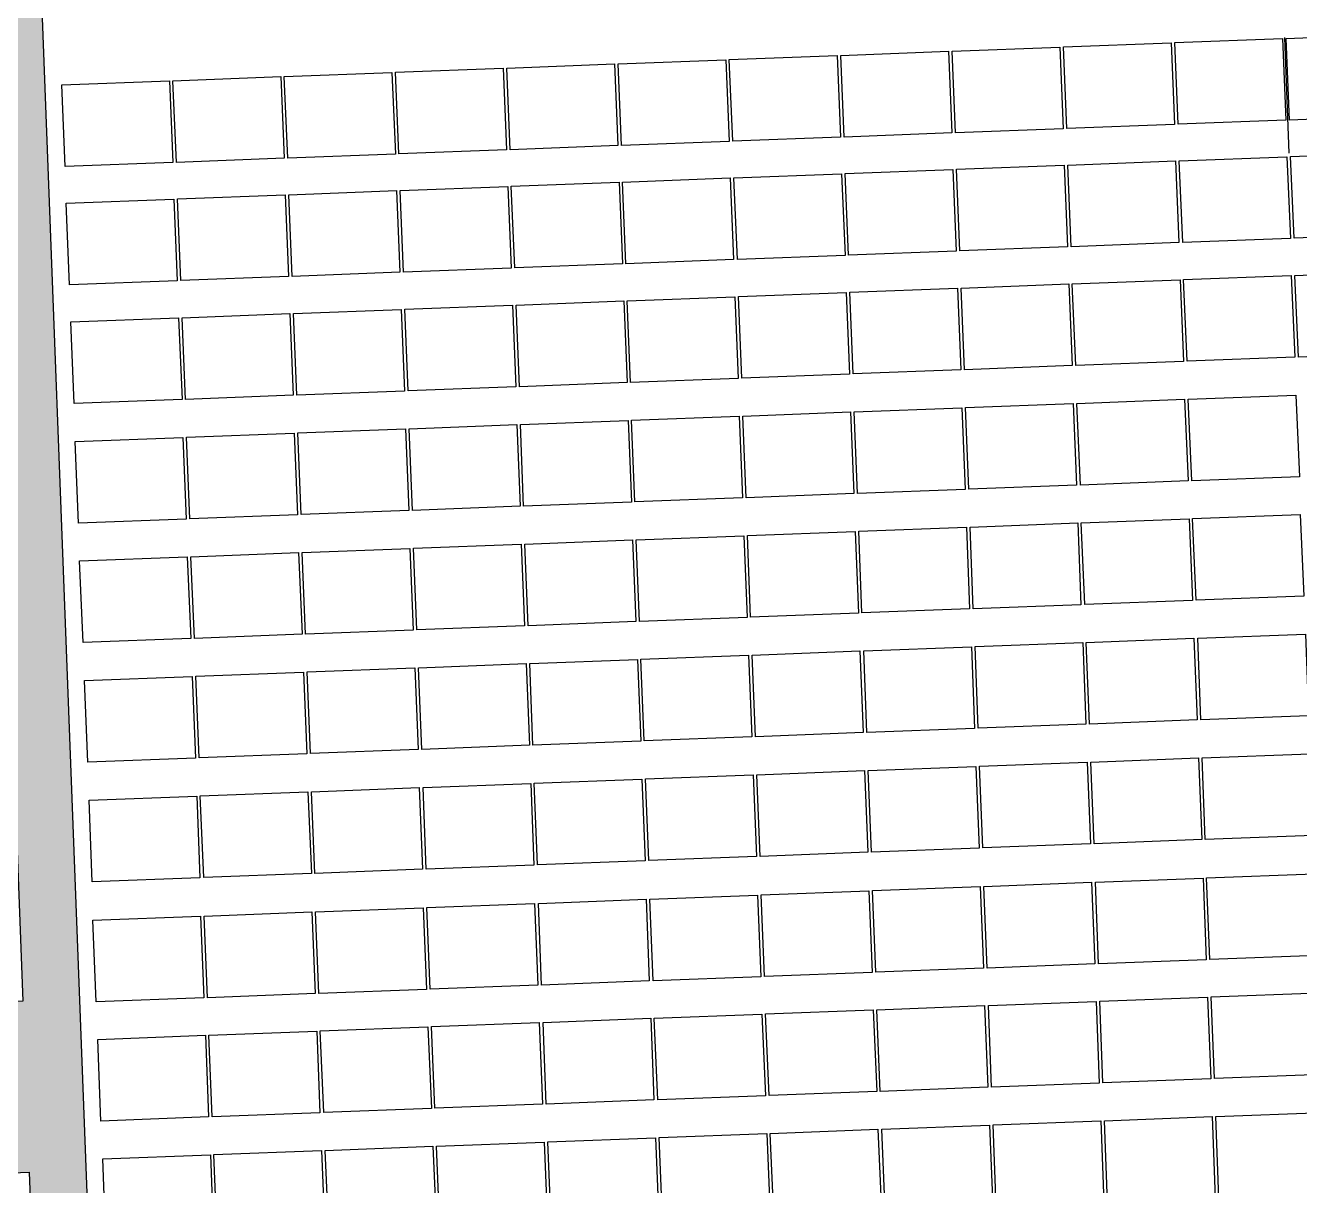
# Model space of a CAD drawing. Header units: metres. Extents: x 1956498 to 1957612, y 2277909 to 2278547.
# Drawn here: x 1956625.4 to 1956714.6, y 2278179.7 to 2278260.9 of the extents above; entities that cross this region are included whole.
import ezdxf

# ---------------------------------------------------------------- set-up
doc = ezdxf.new("R2010")
doc.units = ezdxf.units.M
doc.layers.add('PVcase AlignmentLine', color=130, linetype='Continuous', plot=False)
doc.layers.add('PVcase PV Modules (full frames)', color=142, linetype='Continuous')
doc.layers.add('UBS-100-Circulation intérieure lourde', color=252, linetype='Continuous')

# ---------------------------------------------------------------- blocks, each defined once
blk = doc.blocks.new('3P6@20DEG F FX ID1 PVBlock')
at = {"color": 0, "transparency": 33554687}
blk.add_polyline3d([(0, 0, 2.083586713139974), (7.539539347030692, 0.2870042413902952, 2.083586713139975), (7.757297679336461, -5.433460050740019, 1.675326544159361e-15), (0.2177583323057694, -5.720464292130313, 0)], close=True, dxfattribs=at)

msp = doc.modelspace()

# ---------------------------------------------------------------- hatches: boundary and pattern name
at = {"layer": 'UBS-100-Circulation intérieure lourde', "transparency": 33554687}
h = msp.add_hatch(color=256, dxfattribs=at)
h.dxf.hatch_style = 1
edge = h.paths.add_edge_path()
edge.add_line((1956634.341489713, 2278056.887598004), (1956625.346640537, 2278294.043664309))
edge.add_line((1956625.346640537, 2278294.043664309), (1956624.540903068, 2278315.22667184))
edge.add_arc((1956635.532993209, 2278315.643750161), 11.00000000036017, 134.3795372862845, 182.1729597346298, ccw=False)
edge.add_line((1956627.839503802, 2278323.505697805), (1956625.041871291, 2278326.364587857))
edge.add_line((1956625.041871291, 2278326.364587857), (1956619.729845189, 2278321.16638273))
edge.add_line((1956619.729845189, 2278321.16638273), (1956601.554383828, 2278307.263801917))
edge.add_line((1956601.554383828, 2278307.263801917), (1956603.99073966, 2278304.078645729))
edge.add_arc((1956610.295078756, 2278295.064473079), 11.00000000036768, 2.109016802056715, 124.96820205366191, ccw=False)
edge.add_line((1956621.287627518, 2278295.469283808), (1956625.184963449, 2278192.595403235))
edge.add_line((1956625.184963449, 2278192.595403235), (1956619.738882399, 2278192.388759882))
edge.add_line((1956619.738882399, 2278192.388759882), (1956620.193876935, 2278180.39738882))
edge.add_line((1956620.193876935, 2278180.39738882), (1956625.639957955, 2278180.604032172))
edge.add_line((1956625.639957955, 2278180.604032172), (1956630.312927891, 2278057.558517311))
edge.add_line((1956630.312927891, 2278057.558517311), (1956622.62110362, 2278058.839518729))
edge.add_arc((1956620.147754484, 2278044.07226155), 14.97295363458923, 80.49185619865526, 131.7545520128504)
edge.add_arc((1956601.909245847, 2278062.632755114), 11.0892297245349, 260.4080620361427, 318.2050486444067, ccw=False)
edge.add_line((1956600.061447426, 2278051.698558441), (1956599.404335252, 2278047.752902147))
edge.add_line((1956599.404335252, 2278047.752902147), (1956666.616632329, 2278036.559322334))
edge.add_line((1956666.616632329, 2278036.559322334), (1956667.273744503, 2278040.504978628))
edge.add_arc((1956669.155596654, 2278051.531930108), 11.18637682478427, 203.0370577475586, 260.3152429478089, ccw=False)
edge.add_arc((1956645.803635846, 2278039.772021213), 15.00008311844894, 29.48240243763131, 80.62893062618235)
edge.add_line((1956648.246066184, 2278054.571920794), (1956634.341489713, 2278056.887598004))

# ---------------------------------------------------------------- linework, layer by layer
at = {"layer": 'PVcase AlignmentLine', "transparency": 33554687}
msp.add_lwpolyline([(1956713.525701863, 2278260.079951427), (1956713.833012378, 2278251.980789474)], dxfattribs=at)
msp.add_lwpolyline([(1956713.525701863, 2278260.079951427), (1956713.833012378, 2278251.980789474)], dxfattribs=at)
at = {"layer": 'UBS-100-Circulation intérieure lourde', "transparency": 33554687}
msp.add_lwpolyline([(1956603.99073966, 2278304.078645729, -0.5941058907451485), (1956621.287627519, 2278295.469283808), (1956625.184963449, 2278192.595403235), (1956619.7388824, 2278192.388759882), (1956620.193876935, 2278180.39738882), (1956625.639957956, 2278180.604032171), (1956630.312927892, 2278057.558517311), (1956622.62110362, 2278058.839518728, 0.2274821263217856), (1956610.17665172, 2278055.242151889, -0.2576727416607237), (1956600.061447426, 2278051.69855844), (1956667.273744503, 2278040.504978627, -0.255260147811797), (1956658.861311635, 2278047.154405417, 0.2269490809300984), (1956648.246066184, 2278054.571920794), (1956634.341489714, 2278056.887598004), (1956625.346640537, 2278294.043664308), (1956624.540903068, 2278315.22667184, -0.2116146533493177), (1956627.839503803, 2278323.505697805), (1956622.401800686, 2278318.174178038)], format="xyb", close=True, dxfattribs=at)

# ---------------------------------------------------------------- block references
at = {"layer": 'PVcase PV Modules (full frames)', "color": 144, "true_color": 0x007ca5, "transparency": 33554687, "extrusion": (-0.002368718165246358, -9.01689252874159e-05, 0.9999971905179627), "rotation": 359.9999938812384}
msp.add_blockref('3P6@20DEG F FX ID1 PVBlock', (1956694.034515011, 2278259.060179237, -4221.186377758893), dxfattribs=at)
at = {"layer": 'PVcase PV Modules (full frames)', "color": 144, "true_color": 0x007ca5, "transparency": 33554687, "extrusion": (-0.01046205656690962, -0.0003982543853359942, 0.9999451918809528), "rotation": 359.9998806335705}
msp.add_blockref('3P6@20DEG F FX ID1 PVBlock', (1956605.25274786, 2278251.641844179, -20759.39781311235), dxfattribs=at)
at = {"layer": 'PVcase PV Modules (full frames)', "color": 144, "true_color": 0x007ca5, "transparency": 33554687, "extrusion": (-0.01116709969188975, -0.0004250929437569483, 0.9999375556405813), "rotation": 359.9998640026252}
msp.add_blockref('3P6@20DEG F FX ID1 PVBlock', (1956598.559841891, 2278250.793978934, -22200.11526564856), dxfattribs=at)
at = {"layer": 'PVcase PV Modules (full frames)', "color": 144, "true_color": 0x007ca5, "transparency": 33554687, "extrusion": (-0.01473822275082312, -0.0005610332734329531, 0.9998912291003523), "rotation": 359.9997631081825}
for p in [(1956471.288514688, 2278242.35156803, -29497.21645042828), (1956463.499127876, 2278242.055085211, -29497.21645042829)]:
    msp.add_blockref('3P6@20DEG F FX ID1 PVBlock', p, dxfattribs=at)
at = {"layer": 'PVcase PV Modules (full frames)', "color": 144, "true_color": 0x007ca5, "transparency": 33554687, "extrusion": (-0.006363574591477105, -0.0002422393218064082, 0.9999797229136848), "rotation": 359.9999558385999}
msp.add_blockref('3P6@20DEG F FX ID1 PVBlock', (1956646.797350727, 2278255.905292762, -12384.33923099463), dxfattribs=at)
at = {"layer": 'PVcase PV Modules (full frames)', "color": 144, "true_color": 0x007ca5, "transparency": 33554687, "extrusion": (-0.001199858022733589, -4.567445380152235e-05, 0.9999992791270249), "rotation": 359.9999984300131}
msp.add_blockref('3P6@20DEG F FX ID1 PVBlock', (1956689.59993215, 2278259.053599397, -1832.708765172194), dxfattribs=at)
at = {"layer": 'PVcase PV Modules (full frames)', "color": 144, "true_color": 0x007ca5, "transparency": 33554687, "extrusion": (-0.00889930325834582, -0.0003387657604797333, 0.9999603430333003), "rotation": 359.9999136312193}
for p in [(1956579.332268127, 2278251.831967752, -17565.97493781049), (1956579.643710163, 2278243.553090575, -17566.32691767934)]:
    msp.add_blockref('3P6@20DEG F FX ID1 PVBlock', p, dxfattribs=at)
at = {"layer": 'PVcase PV Modules (full frames)', "color": 144, "true_color": 0x007ca5, "transparency": 33554687, "extrusion": (-0.009299526696351118, -0.0003540008854554474, 0.9999566958056718), "rotation": 359.9999056879334}
msp.add_blockref('3P6@20DEG F FX ID1 PVBlock', (1956580.244051992, 2278251.583398642, -18383.78757067938), dxfattribs=at)
at = {"layer": 'PVcase PV Modules (full frames)', "color": 144, "true_color": 0x007ca5, "transparency": 33554687, "extrusion": (-0.008329700579766584, -0.0003170829524015585, 0.9999652571697942), "rotation": 359.999924333702}
msp.add_blockref('3P6@20DEG F FX ID1 PVBlock', (1956565.20732213, 2278251.675974012, -16402.10108701051), dxfattribs=at)
at = {"layer": 'PVcase PV Modules (full frames)', "color": 144, "true_color": 0x007ca5, "transparency": 33554687, "extrusion": (-0.01112481262100184, -0.0004234832209155148, 0.9999380276827705), "rotation": 359.9998650306845}
msp.add_blockref('3P6@20DEG F FX ID1 PVBlock', (1956521.530210698, 2278247.89857175, -22113.54046851471), dxfattribs=at)
at = {"layer": 'PVcase PV Modules (full frames)', "color": 144, "true_color": 0x007ca5, "transparency": 33554687, "extrusion": (-0.01089587067750371, -0.0004147681912841649, 0.9999405522177439), "rotation": 359.9998705288618}
msp.add_blockref('3P6@20DEG F FX ID1 PVBlock', (1956534.110431949, 2278248.573500969, -21645.72605625862), dxfattribs=at)
at = {"layer": 'PVcase PV Modules (full frames)', "color": 144, "true_color": 0x007ca5, "transparency": 33554687, "extrusion": (-0.01188274580111971, -0.000452335121193737, 0.9999292953730099), "rotation": 359.9998460126125}
msp.add_blockref('3P6@20DEG F FX ID1 PVBlock', (1956575.382544193, 2278240.979458645, -23662.84434932302), dxfattribs=at)
at = {"layer": 'PVcase PV Modules (full frames)', "color": 144, "true_color": 0x007ca5, "transparency": 33554687, "extrusion": (-0.01687928005430897, -0.0006425359354493156, 0.9998573283486099), "rotation": 87.82000000000001}
msp.add_blockref('3P6@20DEG F FX ID1 PVBlock', (-2202171.434980658, 2041679.353764054, -33873.00133238786), dxfattribs=at)
at = {"layer": 'PVcase PV Modules (full frames)', "color": 144, "true_color": 0x007ca5, "transparency": 33554687, "extrusion": (-0.007272713736599485, -0.0002768471113084063, 0.9999735151445674), "rotation": 359.9999423187193}
msp.add_blockref('3P6@20DEG F FX ID1 PVBlock', (1956635.5433085, 2278246.704002426, -14242.48440304104), dxfattribs=at)
at = {"layer": 'PVcase PV Modules (full frames)', "color": 144, "true_color": 0x007ca5, "transparency": 33554687, "extrusion": (-0.005259888595553182, -0.0002002258051426893, 0.999986146644837), "rotation": 359.9999698288233}
msp.add_blockref('3P6@20DEG F FX ID1 PVBlock', (1956666.767495191, 2278248.873685142, -10129.43821029372), dxfattribs=at)
at = {"layer": 'PVcase PV Modules (full frames)', "color": 144, "true_color": 0x007ca5, "transparency": 33554687, "extrusion": (-0.002966037944648935, -0.0001129068277326589, 0.9999955949257773), "rotation": 359.9999904062034}
msp.add_blockref('3P6@20DEG F FX ID1 PVBlock', (1956691.598218943, 2278250.5527706, -5442.124989533511), dxfattribs=at)
at = {"layer": 'PVcase PV Modules (full frames)', "color": 144, "true_color": 0x007ca5, "transparency": 33554687, "extrusion": (-0.008899303258330766, -0.0003387657604791602, 0.9999603430333004), "rotation": 359.9999136312193}
msp.add_blockref('3P6@20DEG F FX ID1 PVBlock', (1956587.433078929, 2278243.849593201, -17566.32691764858), dxfattribs=at)
at = {"layer": 'PVcase PV Modules (full frames)', "color": 144, "true_color": 0x007ca5, "transparency": 33554687, "extrusion": (-0.009079684657739723, -0.0003456322577962247, 0.999958719080372), "rotation": 359.9999100944172}
msp.add_blockref('3P6@20DEG F FX ID1 PVBlock', (1956592.161444988, 2278243.903447263, -17934.91788738538), dxfattribs=at)
at = {"layer": 'PVcase PV Modules (full frames)', "color": 144, "true_color": 0x007ca5, "transparency": 33554687, "extrusion": (-0.01473822275083819, -0.0005610332734335267, 0.9998912291003521), "rotation": 359.9997631081825}
msp.add_blockref('3P6@20DEG F FX ID1 PVBlock', (1956471.597720288, 2278234.07260574, -29497.61561041652), dxfattribs=at)
at = {"layer": 'PVcase PV Modules (full frames)', "color": 144, "true_color": 0x007ca5, "transparency": 33554687, "extrusion": (-0.007713548422736974, -0.0002936281663370861, 0.9999702070328046), "rotation": 359.9999351139932}
msp.add_blockref('3P6@20DEG F FX ID1 PVBlock', (1956582.599526793, 2278244.431730925, -15143.39543006682), dxfattribs=at)
at = {"layer": 'PVcase PV Modules (full frames)', "color": 144, "true_color": 0x007ca5, "transparency": 33554687, "extrusion": (-0.01000007077206566, -0.0003806681805986317, 0.9999499255844214), "rotation": 359.9998909430891}
msp.add_blockref('3P6@20DEG F FX ID1 PVBlock', (1956552.181147187, 2278241.698626501, -19815.6157889846), dxfattribs=at)
at = {"layer": 'PVcase PV Modules (full frames)', "color": 144, "true_color": 0x007ca5, "transparency": 33554687, "extrusion": (-0.007532830870199759, -0.0002867488728306093, 0.999971586713425), "rotation": 359.9999381187952}
msp.add_blockref('3P6@20DEG F FX ID1 PVBlock', (1956577.393694056, 2278244.340726923, -14774.12335863543), dxfattribs=at)
at = {"layer": 'PVcase PV Modules (full frames)', "color": 144, "true_color": 0x007ca5, "transparency": 33554687, "extrusion": (-0.01556262866303683, -0.0005924155612017348, 0.9998787194619652), "rotation": 359.9997358634736}
msp.add_blockref('3P6@20DEG F FX ID1 PVBlock', (1956486.940777724, 2278225.354101618, -31182.79283175505), dxfattribs=at)
at = {"layer": 'PVcase PV Modules (full frames)', "color": 144, "true_color": 0x007ca5, "transparency": 33554687, "extrusion": (-0.006935639667926498, -0.0002640158648729153, 0.9999759133089255), "rotation": 359.9999475416739}
msp.add_blockref('3P6@20DEG F FX ID1 PVBlock', (1956648.122139106, 2278239.038154983, -13554.10574774213), dxfattribs=at)
at = {"layer": 'PVcase PV Modules (full frames)', "color": 144, "true_color": 0x007ca5, "transparency": 33554687, "extrusion": (-0.009934160002167793, -0.0003781591850694236, 0.9999505835093463), "rotation": 359.9998923759818}
msp.add_blockref('3P6@20DEG F FX ID1 PVBlock', (1956608.280834252, 2278235.554205799, -19681.36842560021), dxfattribs=at)
at = {"layer": 'PVcase PV Modules (full frames)', "color": 144, "true_color": 0x007ca5, "transparency": 33554687, "extrusion": (-0.01652658854023309, -0.000629110186768528, 0.9998632286926021), "rotation": 87.82000000000001}
msp.add_blockref('3P6@20DEG F FX ID1 PVBlock', (-2202163.110073307, 2041683.37213446, -33152.59585088125), dxfattribs=at)
at = {"layer": 'PVcase PV Modules (full frames)', "color": 144, "true_color": 0x007ca5, "transparency": 33554687, "extrusion": (-0.006736860519643689, -0.0002564490287532013, 0.9999772742138866), "rotation": 359.9999505055844}
for p in [(1956627.289738341, 2278238.350858975, -13147.91868341406), (1956612.010807863, 2278229.3866072, -13148.1530820079)]:
    msp.add_blockref('3P6@20DEG F FX ID1 PVBlock', p, dxfattribs=at)
at = {"layer": 'PVcase PV Modules (full frames)', "color": 144, "true_color": 0x007ca5, "transparency": 33554687, "extrusion": (-0.006821145066550008, -0.0002596574505588783, 0.9999767020075965), "rotation": 359.9999492593782}
msp.add_blockref('3P6@20DEG F FX ID1 PVBlock', (1956634.013380775, 2278238.562355192, -13320.14609083705), dxfattribs=at)
at = {"layer": 'PVcase PV Modules (full frames)', "color": 144, "true_color": 0x007ca5, "transparency": 33554687, "extrusion": (-0.006844897015444024, -0.0002605616052771043, 0.9999765394710507), "rotation": 359.9999489053904}
msp.add_blockref('3P6@20DEG F FX ID1 PVBlock', (1956641.499912326, 2278238.83471055, -13368.68042018292), dxfattribs=at)
at = {"layer": 'PVcase PV Modules (full frames)', "color": 144, "true_color": 0x007ca5, "transparency": 33554687, "extrusion": (-0.00804668219418927, -0.0003063094192567102, 0.9999675780145101), "rotation": 359.9999293882624}
msp.add_blockref('3P6@20DEG F FX ID1 PVBlock', (1956585.786529102, 2278236.017915462, -15824.38346995589), dxfattribs=at)
at = {"layer": 'PVcase PV Modules (full frames)', "color": 144, "true_color": 0x007ca5, "transparency": 33554687, "extrusion": (-0.006736860519628619, -0.0002564490287526277, 0.9999772742138867), "rotation": 359.9999505055844}
for p in [(1956611.711009653, 2278237.757844021, -13147.91868338325), (1956619.500373997, 2278238.054351499, -13147.91868338326)]:
    msp.add_blockref('3P6@20DEG F FX ID1 PVBlock', p, dxfattribs=at)
at = {"layer": 'PVcase PV Modules (full frames)', "color": 144, "true_color": 0x007ca5, "transparency": 33554687, "extrusion": (-0.009818590742158281, -0.0003737598622102451, 0.9999517266245423), "rotation": 359.999894865569}
for p in [(1956540.332129166, 2278233.05654365, -19445.05612712848), (1956548.121500181, 2278233.353043807, -19445.05612712848), (1956548.420563467, 2278224.981779032, -19445.29331336016)]:
    msp.add_blockref('3P6@20DEG F FX ID1 PVBlock', p, dxfattribs=at)
at = {"layer": 'PVcase PV Modules (full frames)', "color": 144, "true_color": 0x007ca5, "transparency": 33554687, "extrusion": (-0.01820670981920479, -0.000693066605180864, 0.9998340039107694), "rotation": 87.82000000000001}
msp.add_blockref('3P6@20DEG F FX ID1 PVBlock', (-2202154.733491085, 2041616.935406828, -36586.08050591806), dxfattribs=at)
at = {"layer": 'PVcase PV Modules (full frames)', "color": 144, "true_color": 0x007ca5, "transparency": 33554687, "extrusion": (-0.01470206839453931, -0.000559657001870384, 0.9998917621267627), "rotation": 359.9997642690593}
msp.add_blockref('3P6@20DEG F FX ID1 PVBlock', (1956504.416733716, 2278218.649591024, -29424.53864016051), dxfattribs=at)
at = {"layer": 'PVcase PV Modules (full frames)', "color": 144, "true_color": 0x007ca5, "transparency": 33554687, "extrusion": (-0.005220195785078722, -0.0001987148368415082, 0.9999863549410957), "rotation": 359.9999702824711}
msp.add_blockref('3P6@20DEG F FX ID1 PVBlock', (1956652.183992419, 2278231.621142338, -10048.99987805429), dxfattribs=at)
at = {"layer": 'PVcase PV Modules (full frames)', "color": 144, "true_color": 0x007ca5, "transparency": 33554687, "extrusion": (-0.0004854385199758768, -1.847896903968993e-05, 0.9999998820039786), "rotation": 359.9999997430169}
msp.add_blockref('3P6@20DEG F FX ID1 PVBlock', (1956683.477166043, 2278233.863035593, -373.9522642097502), dxfattribs=at)
at = {"layer": 'PVcase PV Modules (full frames)', "color": 144, "true_color": 0x007ca5, "transparency": 33554687, "extrusion": (-0.005191438422110107, -0.0001976201432848729, 0.9999865048656349), "rotation": 359.9999706089912}
msp.add_blockref('3P6@20DEG F FX ID1 PVBlock', (1956668.047584691, 2278232.236651286, -9990.274703136882), dxfattribs=at)
at = {"layer": 'PVcase PV Modules (full frames)', "color": 144, "true_color": 0x007ca5, "transparency": 33554687, "extrusion": (-0.006736860519613569, -0.0002564490287520548, 0.9999772742138868), "rotation": 359.9999505055844}
msp.add_blockref('3P6@20DEG F FX ID1 PVBlock', (1956619.800172208, 2278229.68311468, -13148.15308194636), dxfattribs=at)
at = {"layer": 'PVcase PV Modules (full frames)', "color": 144, "true_color": 0x007ca5, "transparency": 33554687, "extrusion": (-0.006064155709273432, -0.0002308414783587658, 0.9999815861943386), "rotation": 359.9999598966328}
for p in [(1956635.598771259, 2278230.619415194, -11773.55062485683), (1956628.122132042, 2278221.952224651, -11773.79558179416)]:
    msp.add_blockref('3P6@20DEG F FX ID1 PVBlock', p, dxfattribs=at)
at = {"layer": 'PVcase PV Modules (full frames)', "color": 144, "true_color": 0x007ca5, "transparency": 33554687, "extrusion": (-0.0112740772734944, -0.0004291652110720996, 0.9999363534739864), "rotation": 359.9998613844301}
msp.add_blockref('3P6@20DEG F FX ID1 PVBlock', (1956511.494039638, 2278222.382207213, -22419.38701232443), dxfattribs=at)
at = {"layer": 'PVcase PV Modules (full frames)', "color": 144, "true_color": 0x007ca5, "transparency": 33554687, "extrusion": (-0.008423715768743269, -0.0003206617861670517, 0.9999644684630881), "rotation": 359.99992261598}
msp.add_blockref('3P6@20DEG F FX ID1 PVBlock', (1956580.243442616, 2278227.182751975, -16595.04129409368), dxfattribs=at)
at = {"layer": 'PVcase PV Modules (full frames)', "color": 144, "true_color": 0x007ca5, "transparency": 33554687, "extrusion": (-0.01969625420528722, -0.000749768419027505, 0.9998057288381571), "rotation": 87.82000000000001}
msp.add_blockref('3P6@20DEG F FX ID1 PVBlock', (-2202146.356971779, 2041567.908664384, -39630.21088481248), dxfattribs=at)
at = {"layer": 'PVcase PV Modules (full frames)', "color": 144, "true_color": 0x007ca5, "transparency": 33554687, "extrusion": (-0.0004854385199608203, -1.847896903911678e-05, 0.9999998820039786), "rotation": 359.9999997430169}
msp.add_blockref('3P6@20DEG F FX ID1 PVBlock', (1956683.791293546, 2278225.492407187, -374.2045518361774), dxfattribs=at)
at = {"layer": 'PVcase PV Modules (full frames)', "color": 144, "true_color": 0x007ca5, "transparency": 33554687, "extrusion": (-0.000485438519945762, -1.847896903854356e-05, 0.9999998820039786), "rotation": 359.9999997430169}
msp.add_blockref('3P6@20DEG F FX ID1 PVBlock', (1956691.580651988, 2278225.788921144, -374.2045518054168), dxfattribs=at)
at = {"layer": 'PVcase PV Modules (full frames)', "color": 144, "true_color": 0x007ca5, "transparency": 33554687, "extrusion": (-0.01093645574418708, -0.0004163131246997355, 0.9999401085160741), "rotation": 359.9998695625252}
msp.add_blockref('3P6@20DEG F FX ID1 PVBlock', (1956589.05840018, 2278217.243692274, -21730.09595265517), dxfattribs=at)
at = {"layer": 'PVcase PV Modules (full frames)', "color": 144, "true_color": 0x007ca5, "transparency": 33554687, "extrusion": (-0.006064155709288483, -0.0002308414783593387, 0.9999815861943385), "rotation": 359.9999598966328}
msp.add_blockref('3P6@20DEG F FX ID1 PVBlock', (1956635.911495258, 2278222.248733364, -11773.79558182491), dxfattribs=at)
at = {"layer": 'PVcase PV Modules (full frames)', "color": 144, "true_color": 0x007ca5, "transparency": 33554687, "extrusion": (-0.004253164738485346, -0.0001619033024554319, 0.9999909421474916), "rotation": 359.9999802729329}
msp.add_blockref('3P6@20DEG F FX ID1 PVBlock', (1956660.862267074, 2278223.92520142, -8073.210665926139), dxfattribs=at)
at = {"layer": 'PVcase PV Modules (full frames)', "color": 144, "true_color": 0x007ca5, "transparency": 33554687, "extrusion": (-0.01215259386511574, -0.0004626073056513089, 0.9999260474939285), "rotation": 359.999838939066}
for p in [(1956500.001371791, 2278212.761742102, -24214.78276917994), (1956492.211994071, 2278212.465249303, -24214.78276917995)]:
    msp.add_blockref('3P6@20DEG F FX ID1 PVBlock', p, dxfattribs=at)
at = {"layer": 'PVcase PV Modules (full frames)', "color": 144, "true_color": 0x007ca5, "transparency": 33554687, "extrusion": (-0.009724893198003697, -0.0003701931200868274, 0.9999526435833556), "rotation": 359.9998968626108}
msp.add_blockref('3P6@20DEG F FX ID1 PVBlock', (1956558.255469785, 2278217.04477469, -19254.07830118336), dxfattribs=at)
at = {"layer": 'PVcase PV Modules (full frames)', "color": 144, "true_color": 0x007ca5, "transparency": 33554687, "extrusion": (-0.00606415570925838, -0.0002308414783581929, 0.9999815861943387), "rotation": 359.9999598966328}
msp.add_blockref('3P6@20DEG F FX ID1 PVBlock', (1956620.332768822, 2278221.655715935, -11773.7955817634), dxfattribs=at)
at = {"layer": 'PVcase PV Modules (full frames)', "color": 144, "true_color": 0x007ca5, "transparency": 33554687, "extrusion": (-0.0004272481006582109, -1.62638606114771e-05, 0.9999999085972695), "rotation": 359.9999998009342}
msp.add_blockref('3P6@20DEG F FX ID1 PVBlock', (1956691.944343714, 2278217.423191194, -255.5908894126103), dxfattribs=at)
at = {"layer": 'PVcase PV Modules (full frames)', "color": 144, "true_color": 0x007ca5, "transparency": 33554687, "extrusion": (-0.00326992150057675, -0.0001244746258998502, 0.9999946460453913), "rotation": 359.99998833964}
msp.add_blockref('3P6@20DEG F FX ID1 PVBlock', (1956691.21252268, 2278216.986574063, -6064.379881412104), dxfattribs=at)
at = {"layer": 'PVcase PV Modules (full frames)', "color": 144, "true_color": 0x007ca5, "transparency": 33554687, "extrusion": (0.0009585518820125474, 3.648876185500608e-05, 0.999999539923324), "rotation": 359.9999989980005}
msp.add_blockref('3P6@20DEG F FX ID1 PVBlock', (1956705.952902462, 2278217.927812334, 2576.217116482591), dxfattribs=at)
at = {"layer": 'PVcase PV Modules (full frames)', "color": 144, "true_color": 0x007ca5, "transparency": 33554687, "extrusion": (-0.006176125797305943, -0.0002351037931627639, 0.9999808999157646), "rotation": 359.999958401989}
msp.add_blockref('3P6@20DEG F FX ID1 PVBlock', (1956634.977074845, 2278213.778220111, -12002.93466871655), dxfattribs=at)
at = {"layer": 'PVcase PV Modules (full frames)', "color": 144, "true_color": 0x007ca5, "transparency": 33554687, "extrusion": (-0.01037399010527666, -0.0003949019990893661, 0.9999461107388271), "rotation": 359.9998826347483}
msp.add_blockref('3P6@20DEG F FX ID1 PVBlock', (1956577.394158637, 2278208.884246944, -20580.8731383609), dxfattribs=at)
at = {"layer": 'PVcase PV Modules (full frames)', "color": 144, "true_color": 0x007ca5, "transparency": 33554687, "extrusion": (-0.0004272481006732673, -1.626386061205025e-05, 0.9999999085972695), "rotation": 359.9999998009342}
msp.add_blockref('3P6@20DEG F FX ID1 PVBlock', (1956684.154985279, 2278217.12667723, -255.5908894433826), dxfattribs=at)
at = {"layer": 'PVcase PV Modules (full frames)', "color": 144, "true_color": 0x007ca5, "transparency": 33554687, "extrusion": (-0.006041094069982507, -0.0002299636013446329, 0.99998172598262), "rotation": 359.9999602010773}
msp.add_blockref('3P6@20DEG F FX ID1 PVBlock', (1956613.13752027, 2278213.011040277, -11727.00907668501), dxfattribs=at)
at = {"layer": 'PVcase PV Modules (full frames)', "color": 144, "true_color": 0x007ca5, "transparency": 33554687, "extrusion": (-0.005494064332942514, -0.000209140067243849, 0.999984885644547), "rotation": 359.9999670824948}
msp.add_blockref('3P6@20DEG F FX ID1 PVBlock', (1956626.762644317, 2278213.775105402, -10609.22123785976), dxfattribs=at)
at = {"layer": 'PVcase PV Modules (full frames)', "color": 144, "true_color": 0x007ca5, "transparency": 33554687, "extrusion": (-0.006511073345415291, -0.0002478540902997532, 0.9999787720208068), "rotation": 359.9999537676534}
msp.add_blockref('3P6@20DEG F FX ID1 PVBlock', (1956623.23692166, 2278213.166046751, -12687.36523090622), dxfattribs=at)
at = {"layer": 'PVcase PV Modules (full frames)', "color": 144, "true_color": 0x007ca5, "transparency": 33554687, "extrusion": (-0.007565161268827583, -0.000287979579523012, 0.999971342290737), "rotation": 359.9999375864678}
msp.add_blockref('3P6@20DEG F FX ID1 PVBlock', (1956578.21161214, 2278210.875066593, -14841.24413943163), dxfattribs=at)
at = {"layer": 'PVcase PV Modules (full frames)', "color": 144, "true_color": 0x007ca5, "transparency": 33554687, "extrusion": (-0.00706554071046833, -0.0002689607492291738, 0.9999750025848568), "rotation": 359.9999455582108}
msp.add_blockref('3P6@20DEG F FX ID1 PVBlock', (1956592.844161247, 2278211.716354033, -13820.33550931433), dxfattribs=at)
at = {"layer": 'PVcase PV Modules (full frames)', "color": 144, "true_color": 0x007ca5, "transparency": 33554687, "extrusion": (-0.003270927169220054, -0.0001245129082341913, 0.9999946427516446), "rotation": 359.9999883324666}
msp.add_blockref('3P6@20DEG F FX ID1 PVBlock', (1956691.525356896, 2278208.601920471, -6066.713313637012), dxfattribs=at)
at = {"layer": 'PVcase PV Modules (full frames)', "color": 144, "true_color": 0x007ca5, "transparency": 33554687, "extrusion": (0.0002680723869126696, 1.020459055948252e-05, 0.9999999640165302), "rotation": 359.9999999216317}
msp.add_blockref('3P6@20DEG F FX ID1 PVBlock', (1956707.527522802, 2278209.624387335, 1164.991694939109), dxfattribs=at)
at = {"layer": 'PVcase PV Modules (full frames)', "color": 144, "true_color": 0x007ca5, "transparency": 33554687, "extrusion": (-0.01216212444807822, -0.000462970102051361, 0.9999259314507221), "rotation": 359.9998386863359}
msp.add_blockref('3P6@20DEG F FX ID1 PVBlock', (1956539.392267543, 2278197.474149407, -24235.12281093376), dxfattribs=at)
at = {"layer": 'PVcase PV Modules (full frames)', "color": 144, "true_color": 0x007ca5, "transparency": 33554687, "extrusion": (-0.005493421061567321, -0.0002091155801227468, 0.9999848891836889), "rotation": 359.9999670902027}
msp.add_blockref('3P6@20DEG F FX ID1 PVBlock', (1956658.261131605, 2278206.578094776, -10608.20493564953), dxfattribs=at)
at = {"layer": 'PVcase PV Modules (full frames)', "color": 144, "true_color": 0x007ca5, "transparency": 33554687, "extrusion": (-0.004257945621556209, -0.000162085294173463, 0.9999909217725136), "rotation": 359.9999802285583}
msp.add_blockref('3P6@20DEG F FX ID1 PVBlock', (1956677.074858165, 2278207.762824557, -8083.612519540975), dxfattribs=at)
at = {"layer": 'PVcase PV Modules (full frames)', "color": 144, "true_color": 0x007ca5, "transparency": 33554687, "extrusion": (-0.002126525062778674, -8.094946976841589e-05, 0.9999977356666068), "rotation": 359.9999950685158}
msp.add_blockref('3P6@20DEG F FX ID1 PVBlock', (1956650.105717214, 2278207.265457896, -3728.404367057934), dxfattribs=at)
at = {"layer": 'PVcase PV Modules (full frames)', "color": 144, "true_color": 0x007ca5, "transparency": 33554687, "extrusion": (-0.006013807764438573, -0.0002289249058670286, 0.9999818906908063), "rotation": 359.9999605597947}
msp.add_blockref('3P6@20DEG F FX ID1 PVBlock', (1956629.342881658, 2278205.244398142, -11671.6263288146), dxfattribs=at)
at = {"layer": 'PVcase PV Modules (full frames)', "color": 144, "true_color": 0x007ca5, "transparency": 33554687, "extrusion": (-0.007115054447662681, -0.0002708455663151751, 0.9999746510001571), "rotation": 359.9999447924956}
msp.add_blockref('3P6@20DEG F FX ID1 PVBlock', (1956623.668773202, 2278204.466097545, -13921.91027342937), dxfattribs=at)
at = {"layer": 'PVcase PV Modules (full frames)', "color": 144, "true_color": 0x007ca5, "transparency": 33554687, "extrusion": (-0.00110006584279532, -4.187570992851021e-05, 0.9999993940505997), "rotation": 359.9999986803048}
msp.add_blockref('3P6@20DEG F FX ID1 PVBlock', (1956629.326066517, 2278206.60325817, -1631.079952336992), dxfattribs=at)
at = {"layer": 'PVcase PV Modules (full frames)', "color": 144, "true_color": 0x007ca5, "transparency": 33554687, "extrusion": (-0.01021472594980988, -0.0003888393623662873, 0.9999477527239714), "rotation": 359.9998862108228}
msp.add_blockref('3P6@20DEG F FX ID1 PVBlock', (1956541.858765046, 2278199.262833048, -20255.65087060649), dxfattribs=at)
at = {"layer": 'PVcase PV Modules (full frames)', "color": 144, "true_color": 0x007ca5, "transparency": 33554687, "extrusion": (-0.007029767507234747, -0.0002675989868477361, 0.9999752550736325), "rotation": 359.9999461081053}
msp.add_blockref('3P6@20DEG F FX ID1 PVBlock', (1956601.418028381, 2278203.666028158, -13747.58975456475), dxfattribs=at)
at = {"layer": 'PVcase PV Modules (full frames)', "color": 144, "true_color": 0x007ca5, "transparency": 33554687, "extrusion": (-0.005444387826001772, -0.0002072490540753771, 0.9999851577343684), "rotation": 359.9999676750783}
for p in [(1956682.441801092, 2278199.092813357, -10508.36238938614), (1956682.756308526, 2278190.754425416, -10508.70635688132)]:
    msp.add_blockref('3P6@20DEG F FX ID1 PVBlock', p, dxfattribs=at)
at = {"layer": 'PVcase PV Modules (full frames)', "color": 144, "true_color": 0x007ca5, "transparency": 33554687, "extrusion": (-0.01325237729272475, -0.0005044722650083884, 0.9999120561348509), "rotation": 359.9998084673245}
msp.add_blockref('3P6@20DEG F FX ID1 PVBlock', (1956521.043880604, 2278187.271494391, -26463.30603259136), dxfattribs=at)
at = {"layer": 'PVcase PV Modules (full frames)', "color": 144, "true_color": 0x007ca5, "transparency": 33554687, "extrusion": (-0.004732467117214178, -0.0001801486897757871, 0.9999887855878355), "rotation": 359.9999755761687}
msp.add_blockref('3P6@20DEG F FX ID1 PVBlock', (1956673.496357132, 2278199.034080558, -9053.542407214843), dxfattribs=at)
at = {"layer": 'PVcase PV Modules (full frames)', "color": 144, "true_color": 0x007ca5, "transparency": 33554687, "extrusion": (0.00229924005289724, 8.752413334321819e-05, 0.9999973529138491), "rotation": 359.9999942349199}
msp.add_blockref('3P6@20DEG F FX ID1 PVBlock', (1956693.68730612, 2278200.468123774, 5315.214970995139), dxfattribs=at)
at = {"layer": 'PVcase PV Modules (full frames)', "color": 144, "true_color": 0x007ca5, "transparency": 33554687, "extrusion": (0.007921603765630721, 0.000301548115170291, 0.9999685781375905), "rotation": 359.9999315664273}
msp.add_blockref('3P6@20DEG F FX ID1 PVBlock', (1956595.010733817, 2278194.476935674, 16803.48604994222), dxfattribs=at)
at = {"layer": 'PVcase PV Modules (full frames)', "color": 144, "true_color": 0x007ca5, "transparency": 33554687, "extrusion": (-0.01128535380797438, -0.0004295944698205422, 0.9999362260854541), "rotation": 359.999861106991}
msp.add_blockref('3P6@20DEG F FX ID1 PVBlock', (1956551.471768793, 2278190.306899779, -22443.87802224183), dxfattribs=at)
at = {"layer": 'PVcase PV Modules (full frames)', "color": 144, "true_color": 0x007ca5, "transparency": 33554687, "extrusion": (-0.01356111575701829, -0.0005162248727810996, 0.9999079105854226), "rotation": 359.9997994387438}
msp.add_blockref('3P6@20DEG F FX ID1 PVBlock', (1956505.345113509, 2278186.351981569, -27094.1874608805), dxfattribs=at)
at = {"layer": 'PVcase PV Modules (full frames)', "color": 144, "true_color": 0x007ca5, "transparency": 33554687, "extrusion": (0.001477735537260509, 5.625229172840155e-05, 0.999998906566083), "rotation": 359.999997618614}
msp.add_blockref('3P6@20DEG F FX ID1 PVBlock', (1956634.849894487, 2278198.349066277, 3636.082951301929), dxfattribs=at)
at = {"layer": 'PVcase PV Modules (full frames)', "color": 144, "true_color": 0x007ca5, "transparency": 33554687, "extrusion": (-0.002902732303057183, -0.0001104970004468683, 0.9999957809588946), "rotation": 359.9999908113643}
msp.add_blockref('3P6@20DEG F FX ID1 PVBlock', (1956639.24218953, 2278198.273495964, -5314.830780285911), dxfattribs=at)
at = {"layer": 'PVcase PV Modules (full frames)', "color": 144, "true_color": 0x007ca5, "transparency": 33554687, "extrusion": (-0.009731312938468798, -0.0003704374974495949, 0.9999525810379981), "rotation": 359.9998967263934}
msp.add_blockref('3P6@20DEG F FX ID1 PVBlock', (1956566.85096008, 2278192.162556065, -19268.21804489304), dxfattribs=at)
at = {"layer": 'PVcase PV Modules (full frames)', "color": 144, "true_color": 0x007ca5, "transparency": 33554687, "extrusion": (-0.007414098261282942, -0.000282229132196338, 0.9999724753680418), "rotation": 359.9999400541933}
msp.add_blockref('3P6@20DEG F FX ID1 PVBlock', (1956580.901226806, 2278194.242545875, -14533.15825212562), dxfattribs=at)
at = {"layer": 'PVcase PV Modules (full frames)', "color": 144, "true_color": 0x007ca5, "transparency": 33554687, "extrusion": (-0.0005662480566987322, -2.155510920114135e-05, 0.9999998394492449), "rotation": 359.999999650337}
msp.add_blockref('3P6@20DEG F FX ID1 PVBlock', (1956700.635506363, 2278192.575394921, -540.5548903815609), dxfattribs=at)
at = {"layer": 'PVcase PV Modules (full frames)', "color": 144, "true_color": 0x007ca5, "transparency": 33554687, "extrusion": (-0.01226747200038847, -0.000466980319777068, 0.9999246426906883), "rotation": 359.999835879549}
msp.add_blockref('3P6@20DEG F FX ID1 PVBlock', (1956537.541864363, 2278180.526662162, -24451.01766362004), dxfattribs=at)
at = {"layer": 'PVcase PV Modules (full frames)', "color": 144, "true_color": 0x007ca5, "transparency": 33554687, "extrusion": (-0.01345706599131984, -0.0005122640573125944, 0.9999093183686413), "rotation": 359.999802504751}
msp.add_blockref('3P6@20DEG F FX ID1 PVBlock', (1956516.125585106, 2278178.521297273, -26881.85288698815), dxfattribs=at)
at = {"layer": 'PVcase PV Modules (full frames)', "color": 144, "true_color": 0x007ca5, "transparency": 33554687, "extrusion": (0.006116330008480361, 0.0002328275738580687, 0.9999812679738297), "rotation": 359.9999592035815}
msp.add_blockref('3P6@20DEG F FX ID1 PVBlock', (1956652.425937133, 2278189.297745912, 13114.77665075074), dxfattribs=at)
at = {"layer": 'PVcase PV Modules (full frames)', "color": 144, "true_color": 0x007ca5, "transparency": 33554687, "extrusion": (-0.01129155367466475, -0.0004298304773475657, 0.9999361559926578), "rotation": 359.9998609543361}
msp.add_blockref('3P6@20DEG F FX ID1 PVBlock', (1956536.047905007, 2278181.364000676, -22456.73924467421), dxfattribs=at)
at = {"layer": 'PVcase PV Modules (full frames)', "color": 144, "true_color": 0x007ca5, "transparency": 33554687, "extrusion": (-0.002748406131511153, -0.000104622335728966, 0.9999962176517985), "rotation": 359.9999917624364}
msp.add_blockref('3P6@20DEG F FX ID1 PVBlock', (1956655.922571813, 2278190.592016496, -4999.767033054083), dxfattribs=at)
at = {"layer": 'PVcase PV Modules (full frames)', "color": 144, "true_color": 0x007ca5, "transparency": 33554687, "extrusion": (-0.009611914360806335, -0.0003658924056836647, 0.9999537375424266), "rotation": 359.9998992451409}
msp.add_blockref('3P6@20DEG F FX ID1 PVBlock', (1956584.95698816, 2278184.591222316, -19024.63363092253), dxfattribs=at)
at = {"layer": 'PVcase PV Modules (full frames)', "color": 144, "true_color": 0x007ca5, "transparency": 33554687, "extrusion": (0.0004543986579150875, 1.729738862030732e-05, 0.9999998966113247), "rotation": 359.9999997748301}
msp.add_blockref('3P6@20DEG F FX ID1 PVBlock', (1956629.955983922, 2278189.889309699, 1544.580804267998), dxfattribs=at)
at = {"layer": 'PVcase PV Modules (full frames)', "color": 144, "true_color": 0x007ca5, "transparency": 33554687, "extrusion": (-0.003914631333193302, -0.0001490165041115277, 0.9999923266983636), "rotation": 359.9999832883418}
msp.add_blockref('3P6@20DEG F FX ID1 PVBlock', (1956625.655969547, 2278189.137662857, -7382.929678590012), dxfattribs=at)
at = {"layer": 'PVcase PV Modules (full frames)', "color": 144, "true_color": 0x007ca5, "transparency": 33554687, "extrusion": (-0.01109230281671568, -0.0004222456848688899, 0.9999383893654668), "rotation": 359.9998658183922}
msp.add_blockref('3P6@20DEG F FX ID1 PVBlock', (1956532.498952239, 2278181.402372127, -22049.59335959294), dxfattribs=at)
at = {"layer": 'PVcase PV Modules (full frames)', "color": 144, "true_color": 0x007ca5, "transparency": 33554687, "extrusion": (0.0002830998819863714, 1.077663543186889e-05, 0.9999999598691597), "rotation": 359.9999999125992}
msp.add_blockref('3P6@20DEG F FX ID1 PVBlock', (1956708.463590848, 2278184.501642736, 1194.74777138369), dxfattribs=at)
at = {"layer": 'PVcase PV Modules (full frames)', "color": 144, "true_color": 0x007ca5, "transparency": 33554687, "extrusion": (-0.004644954305715473, -0.0001768173790789327, 0.9999891965091984), "rotation": 359.999976471113}
msp.add_blockref('3P6@20DEG F FX ID1 PVBlock', (1956667.093821352, 2278182.090824366, -8875.302768848613), dxfattribs=at)
at = {"layer": 'PVcase PV Modules (full frames)', "color": 144, "true_color": 0x007ca5, "transparency": 33554687, "extrusion": (-0.00166954098093072, -6.355366298217423e-05, 0.9999986042959484), "rotation": 359.9999969603008}
msp.add_blockref('3P6@20DEG F FX ID1 PVBlock', (1956691.431019008, 2278183.747979876, -2795.2919174691), dxfattribs=at)
at = {"layer": 'PVcase PV Modules (full frames)', "color": 144, "true_color": 0x007ca5, "transparency": 33554687, "extrusion": (0.004456433199269854, 0.0001696410312079195, 0.9999900556630857), "rotation": 359.9999783422614}
msp.add_blockref('3P6@20DEG F FX ID1 PVBlock', (1956678.742106758, 2278182.600962359, 9722.660426951581), dxfattribs=at)
at = {"layer": 'PVcase PV Modules (full frames)', "color": 144, "true_color": 0x007ca5, "transparency": 33554687, "extrusion": (-0.01373395345872742, -0.0005228042075626343, 0.9999055481385), "rotation": 359.9997942935772}
msp.add_blockref('3P6@20DEG F FX ID1 PVBlock', (1956485.888640102, 2278168.696477739, -27447.85427074077), dxfattribs=at)
at = {"layer": 'PVcase PV Modules (full frames)', "color": 144, "true_color": 0x007ca5, "transparency": 33554687, "extrusion": (-0.01133065508085991, -0.0004313189329289741, 0.999935713043302), "rotation": 359.999859989638}
msp.add_blockref('3P6@20DEG F FX ID1 PVBlock', (1956551.134815692, 2278173.52277481, -22536.95482624096), dxfattribs=at)
at = {"layer": 'PVcase PV Modules (full frames)', "color": 144, "true_color": 0x007ca5, "transparency": 33554687, "extrusion": (-0.01197750900544174, -0.0004559424293217688, 0.999928163116994), "rotation": 359.9998435466754}
msp.add_blockref('3P6@20DEG F FX ID1 PVBlock', (1956544.572696869, 2278172.686610814, -23858.74087009613), dxfattribs=at)
at = {"layer": 'PVcase PV Modules (full frames)', "color": 144, "true_color": 0x007ca5, "transparency": 33554687, "extrusion": (-0.005374677964909692, -0.0002045954402563796, 0.9999855353841272), "rotation": 359.9999684975606}
msp.add_blockref('3P6@20DEG F FX ID1 PVBlock', (1956613.636140283, 2278179.771536744, -10366.70226894779), dxfattribs=at)
at = {"layer": 'PVcase PV Modules (full frames)', "color": 144, "true_color": 0x007ca5, "transparency": 33554687, "extrusion": (-0.01170193696152371, -0.0004454523527039956, 0.9999314307709054), "rotation": 359.9998506632895}
msp.add_blockref('3P6@20DEG F FX ID1 PVBlock', (1956519.624323199, 2278171.990767484, -23295.6583110476), dxfattribs=at)
at = {"layer": 'PVcase PV Modules (full frames)', "color": 144, "true_color": 0x007ca5, "transparency": 33554687, "extrusion": (-0.01302039550541254, -0.0004956415190145863, 0.9999151082168762), "rotation": 359.9998151144454}
msp.add_blockref('3P6@20DEG F FX ID1 PVBlock', (1956496.337027509, 2278169.836662048, -25989.7758642261), dxfattribs=at)
at = {"layer": 'PVcase PV Modules (full frames)', "color": 144, "true_color": 0x007ca5, "transparency": 33554687, "extrusion": (-0.004541620486867786, -0.0001728838172360566, 0.9999896718439341), "rotation": 359.999977506343}
msp.add_blockref('3P6@20DEG F FX ID1 PVBlock', (1956613.413964022, 2278180.084358866, -8664.462470719405), dxfattribs=at)

doc.saveas('drawing.dxf')
